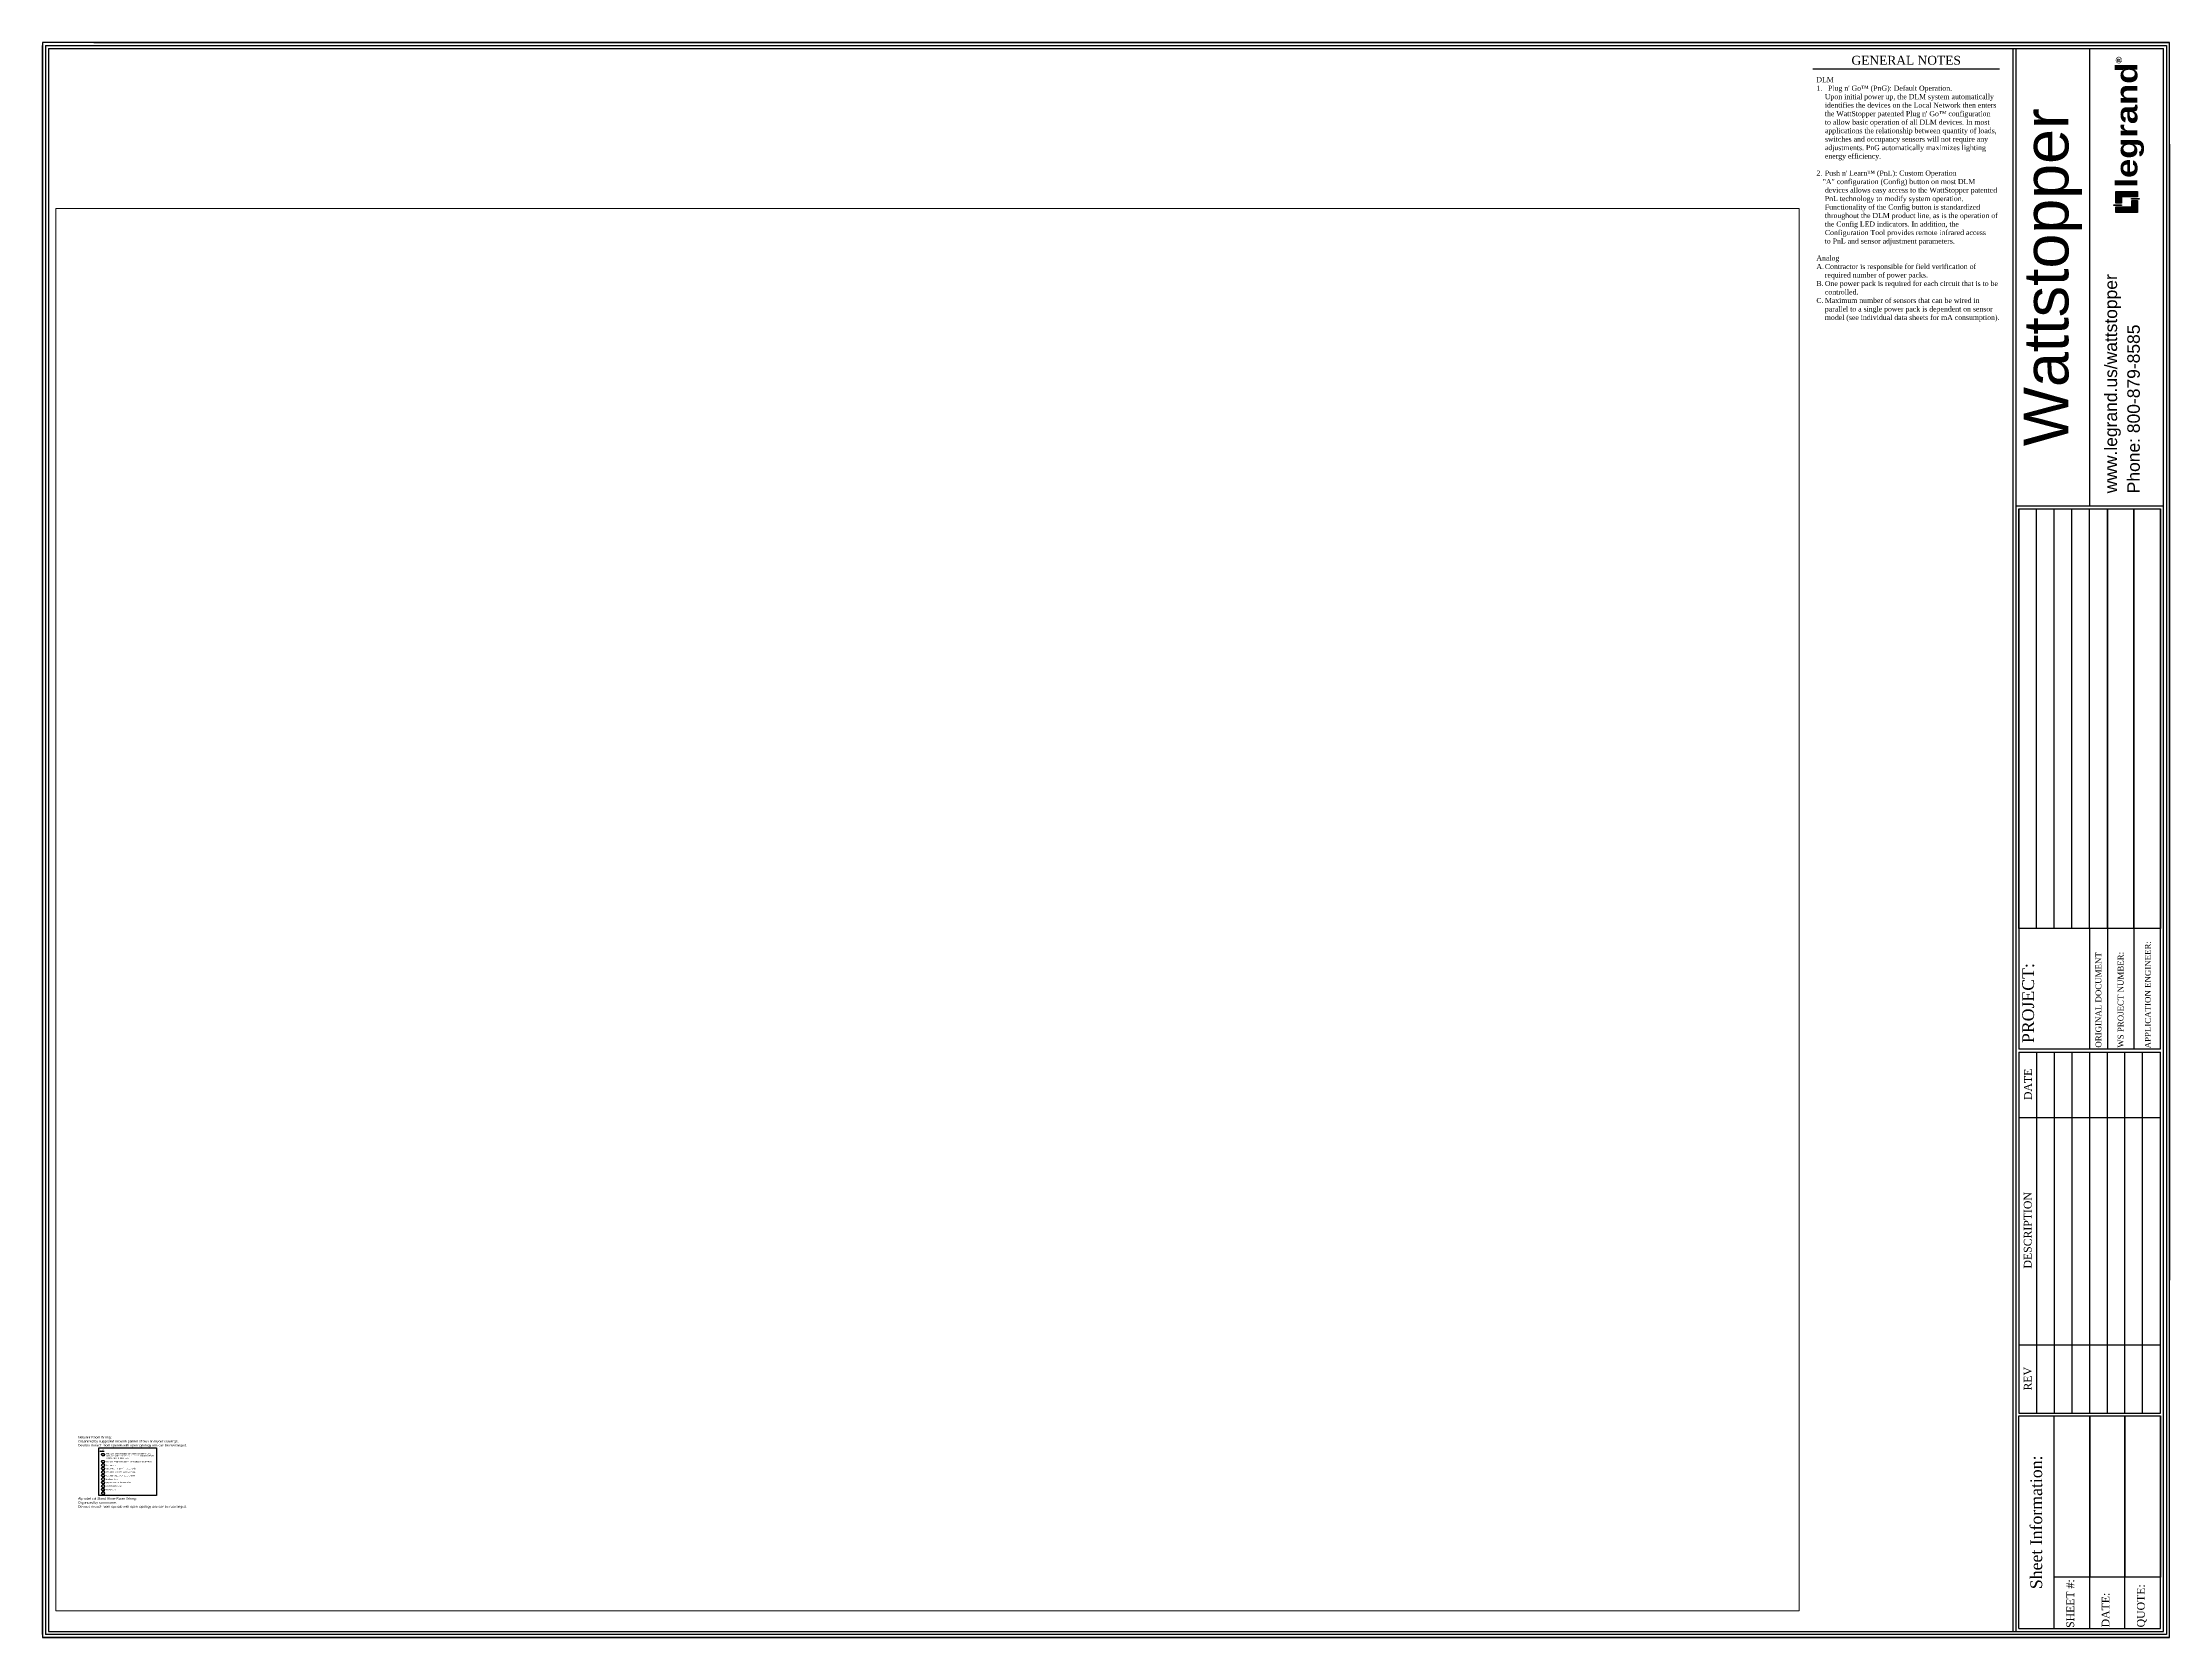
# Paper-space layout 'COMPANY 36 X 48' of a CAD drawing. Header units: inches. Extents: x -0.4 to 47.6, y 0 to 36.
# The model-space entities are those that its viewports show. They can reach past a viewport. Long polylines and large blocks are cut down to what shows.
import ezdxf
from ezdxf.enums import TextEntityAlignment as Align

# ---------------------------------------------------------------- set-up
doc = ezdxf.new("R2010")
doc.units = ezdxf.units.IN
doc.header["$MEASUREMENT"] = 0
doc.linetypes.add('HIDDEN', pattern=[0.375, 0.25, -0.125])
for name, color, linetype in [('_TW_DLM_Analog_Mix', 160, 'Continuous'), ('_WS_120_OHM', 160, 'Continuous'), ('_WS_18_AWG', 7, 'Continuous'), ('_WS_20_AWG', 7, 'Continuous'), ('_WS_3_18_AWG', 20, 'Continuous'), ('_WS_CONTROLLER_BUS', 10, 'Continuous'), ('_WS_ENCLOSURE_BUS', 114, 'Continuous'), ('_WS_MSTP', 160, 'HIDDEN'), ('_WS_RS232', 4, 'Continuous'), ('_WS_STATION_BUS', 200, 'Continuous'), ('_WS_WattStopper', 160, 'Continuous'), ('Riser-CAT5E', 3, 'Continuous')]:
    doc.layers.add(name, color=color, linetype=linetype)
doc.layers.add('_WS_Viewport', color=7, linetype='Continuous', plot=False)
doc.styles.add('Arial', font='arial.ttf', dxfattribs={"height": 0.1875})
doc.styles.add('Legrand', font='ariblk.ttf', dxfattribs={"height": 0.1875})
doc.styles.get("Standard").update_dxf_attribs({"font": 'arial.ttf'})
doc.styles.add('WS8th', font='complex.shx', dxfattribs={"height": 0.1875})
doc.styles.add('WSTB', font='times.ttf')

# ---------------------------------------------------------------- blocks, each defined once
blk = doc.blocks.new('*U251')
at = {"layer": '_WS_WattStopper'}
h = blk.add_hatch(color=256, dxfattribs=at)
h.dxf.hatch_style = 1
h.paths.add_polyline_path([(47.279, 32.166), (47.279, 32.432), (47.147, 32.432), (47.147, 32.288), (46.788, 32.288), (46.788, 32.166)])
h.paths.add_polyline_path([(47.145, 32.482), (47.145, 32.464), (47.319, 32.464), (47.319, 32.482)])
h.paths.add_polyline_path([(46.92, 32.321), (46.92, 32.339), (46.746, 32.339), (46.746, 32.321)])
h.paths.add_polyline_path([(46.918, 32.514), (47.277, 32.514), (47.277, 32.637), (46.786, 32.637), (46.786, 32.371), (46.918, 32.371)])
at = {"layer": '_TW_DLM_Analog_Mix', "const_width": 0.0301}
blk.add_lwpolyline([(39.95, 35.399), (44.166, 35.399)], dxfattribs=at)
at = {"layer": '_WS_WattStopper', "linetype": 'Continuous'}
for p, q in [((48, 36), (0, 36)), ((0, 36), (0, 0)), ((1.154, 36), (48, 36)), ((0, 0.066), (0, 35.934)), ((0.066, 35.934), (0.066, 0.066)), ((0.066, 35.934), (47.934, 35.934)), ((0.133, 35.867), (47.867, 35.867)), ((0.133, 35.867), (0.133, 0.133))]:
    blk.add_line(p, q, dxfattribs=at)
at = {"layer": '_WS_WattStopper'}
for p, q in [((48, 0), (48, 36)), ((44.466, 35.867), (44.466, 0.133)), ((44.532, 35.867), (44.532, 0.133)), ((46.2, 25.541), (46.2, 35.867)), ((47.867, 0.133), (47.867, 35.867)), ((47.934, 35.934), (47.934, 0.066)), ((48, 33.703), (48, 8.063)), ((44.532, 25.541), (47.867, 25.541)), ((44.598, 25.475), (47.801, 25.475)), ((44.598, 25.475), (44.598, 13.277)), ((44.998, 16.003), (44.998, 25.475)), ((45.398, 16.003), (45.398, 25.475)), ((45.798, 16.003), (45.798, 25.475)), ((46.198, 16.003), (46.198, 25.475)), ((47.801, 13.277), (47.801, 25.475)), ((46.198, 16.003), (46.198, 13.277)), ((46.598, 16.003), (46.598, 13.277)), ((47.199, 16.003), (47.199, 13.277)), ((47.801, 13.277), (44.598, 13.277)), ((44.598, 13.21), (47.801, 13.21)), ((44.598, 13.21), (44.598, 5.066)), ((45.005, 5.066), (45.005, 13.21)), ((45.403, 5.066), (45.403, 13.21)), ((45.802, 5.066), (45.802, 13.21)), ((46.2, 5.066), (46.2, 13.21)), ((46.598, 5.066), (46.598, 13.21)), ((46.996, 5.066), (46.996, 13.21)), ((47.394, 5.066), (47.394, 13.21)), ((47.801, 5.066), (47.801, 13.21)), ((44.598, 11.74), (47.801, 11.74)), ((44.598, 6.603), (47.801, 6.603)), ((44.598, 5.066), (47.801, 5.066)), ((44.598, 5), (47.801, 5)), ((44.598, 0.199), (44.598, 5)), ((45.395, 0.199), (45.395, 5)), ((45.395, 0.199), (45.395, 5)), ((46.2, 0.199), (46.2, 5)), ((46.2, 0.199), (46.2, 5)), ((46.996, 0.199), (46.996, 5)), ((47.801, 0.199), (47.801, 5)), ((47.801, 0.199), (47.801, 5)), ((0, 0), (48, 0)), ((47.934, 0.066), (0.066, 0.066)), ((0.133, 0.133), (47.867, 0.133)), ((44.598, 0.199), (47.801, 0.199)), ((48, 0), (0, 0))]:
    blk.add_line(p, q, dxfattribs=at)
for points in [[(46.92, 32.339), (46.92, 32.321), (46.746, 32.321), (46.746, 32.339)], [(46.918, 32.514), (46.918, 32.371), (46.786, 32.371), (46.786, 32.637), (47.277, 32.637), (47.277, 32.514)], [(47.147, 32.288), (47.147, 32.432), (47.279, 32.432), (47.279, 32.166), (46.788, 32.166), (46.788, 32.288)], [(47.145, 32.464), (47.145, 32.482), (47.319, 32.482), (47.319, 32.464)], [(44.598, 25.475), (46.598, 25.475), (46.598, 16.003), (44.598, 16.003)], [(46.598, 25.475), (47.199, 25.475), (47.199, 16.003), (46.598, 16.003)], [(47.199, 25.475), (47.801, 25.475), (47.801, 16.003), (47.199, 16.003)]]:
    blk.add_lwpolyline(points, close=True, dxfattribs=at)
for points in [[(46.2, 5), (46.2, 1.359), (45.395, 1.359), (45.395, 5)], [(46.996, 5), (46.996, 1.359), (46.2, 1.359), (46.2, 5)], [(47.801, 5), (47.801, 1.359), (46.996, 1.359), (46.996, 5)]]:
    blk.add_lwpolyline(points, dxfattribs=at)
at = {"insert": (13.845, 25.539), "char_height": 0.18, "attachment_point": 6}
blk.add_mtext('\\A1;', dxfattribs=at)
at = {"layer": '_TW_DLM_Analog_Mix', "style": 'WSTB'}
blk.add_text('GENERAL NOTES', height=0.20077, dxfattribs=at).set_placement((42.058, 35.499), align=Align.CENTER)
at = {"layer": '_TW_DLM_Analog_Mix', "linetype": 'Continuous', "insert": (40.032, 35.219), "char_height": 0.114984, "width": 4.04095, "attachment_point": 1, "style": 'WSTB'}
blk.add_mtext('DLM\\P1.   Plug n\' Go™ (PnG): Default Operation. \\P\\pl0.1912,t0.1912;Upon initial power up, the DLM system automatically identifies the devices on the Local Network then enters the WattStopper patented Plug n\' Go™ configuration to allow basic operation of all DLM devices. In most applications the relationship between quantity of loads, switches and occupancy sensors will not require any adjustments. PnG automatically maximizes lighting energy efficiency.\\P\\pl0;\\P\\pi-0.1912,l0.1912;2.^IPush n\' Learn™ (PnL): Custom Operation  \\P\\pi-0.0478;"A" configuration (Config) button on most DLM devices allows easy access to the WattStopper patented PnL technology to modify system operation. Functionality of the Config button is standardized throughout the DLM product line, as is the operation of the Config LED indicators. In addition, the Configuration Tool provides remote infrared access \\P to PnL and sensor adjustment parameters.\\P\\P\\pi0,l0,tz;Analog\\P\\pi-0.19119,l0.19119,t0.19119,0.28678;A.^IContractor is responsible for field verification of \\P\\pi0,t0.28678;required number of power packs.\\P\\pi-0.19119,t0.19119,0.28678;B.^IOne power pack is required for each circuit that is to be \\P\\pi0,t0.28678;controlled.\\P\\pi-0.19119,t0.19119,0.28678;C.^IMaximum number of sensors that can be wired in \\P\\pi0,t0.28678;parallel to a single power pack is dependent on sensor \\Pmodel (see individual data sheets for mA consumption).', dxfattribs=at)
at = {"layer": '_WS_WattStopper'}
for s, height, style, p in [('®', 0.133, 'Legrand', (46.923, 35.525)), ('ORIGINAL DOCUMENT', 0.1327, 'WSTB', (46.463, 13.313)), ('WS PROJECT NUMBER:', 0.1327, 'WSTB', (46.964, 13.313)), ('APPLICATION ENGINEER:', 0.13265, 'WSTB', (47.578, 13.297)), ('PROJECT:', 0.2654, 'WSTB', (44.943, 13.417)), ('DATE', 0.1756, 'WSTB', (44.894, 12.13)), ('DESCRIPTION', 0.17557, 'WSTB', (44.888, 8.328)), ('REV', 0.1756, 'WSTB', (44.888, 5.575)), ('SHEET #:', 0.1756, 'WSTB', (45.849, 0.216)), ('DATE:', 0.1756, 'WSTB', (46.645, 0.228)), ('QUOTE:', 0.1756, 'WSTB', (47.441, 0.228))]:
    blk.add_text(s, height=height, rotation=90, dxfattribs=dict(at, style=style)).set_placement(p)
at = {"layer": '_WS_WattStopper', "style": 'Legrand'}
blk.add_text('legrand', height=0.4881, rotation=90, dxfattribs=at).set_placement((47.032, 32.726), align=Align.MIDDLE_LEFT)
at = {"layer": '_WS_WattStopper', "rotation": 90}
for s, width, gutter_width, insert, char_height, attachment_point, style in [('\\A2;{\\fArial|b0|i0|c0|p34;\\H5.3333x;Wattstopper}', 0.68888, 0.938, (45.366, 30.704), 0.19, 5, 'Arial'), ('\\A2;{\\fArial|b0|i0|c0|p34;\\H5.3333x;www.legrand.us/wattstopper}', 6.42662, 0.938, (46.719, 25.826), 0.05284, 4, 'WS8th'), ('\\A2;{\\fArial|b0|i0|c0|p34;\\H5.3333x;Phone: 800-879-8585}', 6.42662, 0.938, (47.191, 25.826), 0.05284, 4, 'WS8th'), ('Sheet Information:', 3.65264, 1, (44.996, 2.599), 0.26542, 5, 'WSTB')]:
    blk.add_mtext_dynamic_manual_height_columns(s, width=width, gutter_width=gutter_width, heights=[0], dxfattribs=dict(at, insert=insert, char_height=char_height, attachment_point=attachment_point, style=style))
at = {"layer": '_WS_WattStopper', "style": 'WSTB'}
for tag, height, p in [('DOCUMENT', 0.199, (46.398, 20.831)), ('PROJECT1', 0.199, (44.798, 20.831)), ('PROJECT2', 0.199, (45.198, 20.831)), ('PROJECT3', 0.199, (45.598, 20.831)), ('PROJECT4', 0.199, (45.999, 20.831)), ('PRJB', 0.199, (46.899, 20.831)), ('NAME', 0.199, (47.5, 20.831)), ('REVISION_1', 0.126, (45.204, 12.475)), ('REVISION_2', 0.126, (45.602, 12.475)), ('REVISION_3', 0.126, (46.001, 12.475)), ('REVISION_4', 0.126, (46.399, 12.475)), ('REVISION_5', 0.126, (46.794, 12.475)), ('REVISION_6', 0.126, (47.195, 12.475)), ('REVISION_7', 0.126, (47.593, 12.475)), ('REVISION_1_DESC', 0.126, (45.204, 9.171)), ('REVISION_2_DESC', 0.126, (45.602, 9.171)), ('REVISION_3_DESC', 0.126, (46.001, 9.171)), ('REVISION_4_DESC', 0.126, (46.399, 9.171)), ('REVISION_5_DESC', 0.126, (46.797, 9.171)), ('REVISION_6_DESC', 0.126, (47.195, 9.171)), ('SHEET', 0.199, (45.793, 3.179)), ('DATE', 0.199, (46.598, 3.179)), ('QUOTE', 0.199, (47.394, 3.179))]:
    blk.add_attdef(tag, text='', height=height, rotation=90, dxfattribs=at).set_placement(p, align=Align.MIDDLE_CENTER)
blk = doc.blocks.new('_HEX_NOTE_X')
at = {"color": 0, "linetype": 'Continuous'}
for p, q in [((-0.3, 0), (-0.18, 0.24)), ((-0.18, -0.24), (-0.3, 0)), ((-0.18, 0.24), (0.18, 0.24)), ((0.18, 0.24), (0.3, 0)), ((0.3, 0), (0.18, -0.24)), ((0.18, -0.24), (-0.18, -0.24))]:
    blk.add_line(p, q, dxfattribs=at)
at = {"color": 0, "style": 'Arial'}
blk.add_text('X', height=0.24, dxfattribs=at).set_placement((0, 0), align=Align.MIDDLE_CENTER)
blk = doc.blocks.new('_HEX_NOTE_10')
at = {"color": 0, "linetype": 'Continuous'}
for p, q in [((-0.3, 0), (-0.18, 0.24)), ((-0.18, -0.24), (-0.3, 0)), ((-0.18, 0.24), (0.18, 0.24)), ((0.18, 0.24), (0.3, 0)), ((0.3, 0), (0.18, -0.24)), ((0.18, -0.24), (-0.18, -0.24))]:
    blk.add_line(p, q, dxfattribs=at)
at = {"color": 0, "style": 'Arial'}
blk.add_text('10', height=0.24, dxfattribs=at).set_placement((0, 0), align=Align.MIDDLE_CENTER)
blk = doc.blocks.new('_HEX_NOTE_2')
at = {"color": 0, "linetype": 'Continuous'}
for p, q in [((-0.3, 0), (-0.18, 0.24)), ((-0.18, -0.24), (-0.3, 0)), ((-0.18, 0.24), (0.18, 0.24)), ((0.18, 0.24), (0.3, 0)), ((0.3, 0), (0.18, -0.24)), ((0.18, -0.24), (-0.18, -0.24))]:
    blk.add_line(p, q, dxfattribs=at)
at = {"color": 0, "style": 'Arial'}
blk.add_text('2', height=0.24, dxfattribs=at).set_placement((0, 0), align=Align.MIDDLE_CENTER)
blk = doc.blocks.new('_HEX_NOTE_3')
at = {"color": 0, "linetype": 'Continuous'}
for p, q in [((-0.3, 0), (-0.18, 0.24)), ((-0.18, -0.24), (-0.3, 0)), ((-0.18, 0.24), (0.18, 0.24)), ((0.18, 0.24), (0.3, 0)), ((0.3, 0), (0.18, -0.24)), ((0.18, -0.24), (-0.18, -0.24))]:
    blk.add_line(p, q, dxfattribs=at)
at = {"color": 0, "style": 'Arial'}
blk.add_text('3', height=0.24, dxfattribs=at).set_placement((0, 0), align=Align.MIDDLE_CENTER)
blk = doc.blocks.new('_HEX_NOTE_4')
at = {"color": 0, "linetype": 'Continuous'}
for p, q in [((-0.3, 0), (-0.18, 0.24)), ((-0.18, -0.24), (-0.3, 0)), ((-0.18, 0.24), (0.18, 0.24)), ((0.18, 0.24), (0.3, 0)), ((0.3, 0), (0.18, -0.24)), ((0.18, -0.24), (-0.18, -0.24))]:
    blk.add_line(p, q, dxfattribs=at)
at = {"color": 0, "style": 'Arial'}
blk.add_text('4', height=0.24, dxfattribs=at).set_placement((0, 0), align=Align.MIDDLE_CENTER)
blk = doc.blocks.new('_HEX_NOTE_5')
at = {"color": 0, "linetype": 'Continuous'}
for p, q in [((-0.3, 0), (-0.18, 0.24)), ((-0.18, -0.24), (-0.3, 0)), ((-0.18, 0.24), (0.18, 0.24)), ((0.18, 0.24), (0.3, 0)), ((0.3, 0), (0.18, -0.24)), ((0.18, -0.24), (-0.18, -0.24))]:
    blk.add_line(p, q, dxfattribs=at)
at = {"color": 0, "style": 'Arial'}
blk.add_text('5', height=0.24, dxfattribs=at).set_placement((0, 0), align=Align.MIDDLE_CENTER)
blk = doc.blocks.new('_HEX_NOTE_6')
at = {"color": 0, "linetype": 'Continuous'}
for p, q in [((-0.3, 0), (-0.18, 0.24)), ((-0.18, -0.24), (-0.3, 0)), ((-0.18, 0.24), (0.18, 0.24)), ((0.18, 0.24), (0.3, 0)), ((0.3, 0), (0.18, -0.24)), ((0.18, -0.24), (-0.18, -0.24))]:
    blk.add_line(p, q, dxfattribs=at)
at = {"color": 0, "style": 'Arial'}
blk.add_text('6', height=0.24, dxfattribs=at).set_placement((0, 0), align=Align.MIDDLE_CENTER)
blk = doc.blocks.new('_HEX_NOTE_7')
at = {"color": 0, "linetype": 'Continuous'}
for p, q in [((-0.3, 0), (-0.18, 0.24)), ((-0.18, -0.24), (-0.3, 0)), ((-0.18, 0.24), (0.18, 0.24)), ((0.18, 0.24), (0.3, 0)), ((0.3, 0), (0.18, -0.24)), ((0.18, -0.24), (-0.18, -0.24))]:
    blk.add_line(p, q, dxfattribs=at)
at = {"color": 0, "style": 'Arial'}
blk.add_text('7', height=0.24, dxfattribs=at).set_placement((0, 0), align=Align.MIDDLE_CENTER)
blk = doc.blocks.new('_HEX_NOTE_8')
at = {"color": 0, "linetype": 'Continuous'}
for p, q in [((-0.3, 0), (-0.18, 0.24)), ((-0.18, -0.24), (-0.3, 0)), ((-0.18, 0.24), (0.18, 0.24)), ((0.18, 0.24), (0.3, 0)), ((0.3, 0), (0.18, -0.24)), ((0.18, -0.24), (-0.18, -0.24))]:
    blk.add_line(p, q, dxfattribs=at)
at = {"color": 0, "style": 'Arial'}
blk.add_text('8', height=0.24, dxfattribs=at).set_placement((0, 0), align=Align.MIDDLE_CENTER)
blk = doc.blocks.new('_HEX_NOTE_9')
at = {"color": 0, "linetype": 'Continuous'}
for p, q in [((-0.3, 0), (-0.18, 0.24)), ((-0.18, -0.24), (-0.3, 0)), ((-0.18, 0.24), (0.18, 0.24)), ((0.18, 0.24), (0.3, 0)), ((0.3, 0), (0.18, -0.24)), ((0.18, -0.24), (-0.18, -0.24))]:
    blk.add_line(p, q, dxfattribs=at)
at = {"color": 0, "style": 'Arial'}
blk.add_text('9', height=0.24, dxfattribs=at).set_placement((0, 0), align=Align.MIDDLE_CENTER)
blk = doc.blocks.new('_HEX_NOTE_1')
at = {"color": 0, "linetype": 'Continuous'}
for p, q in [((-0.3, 0), (-0.18, 0.24)), ((-0.18, -0.24), (-0.3, 0)), ((-0.18, 0.24), (0.18, 0.24)), ((0.18, 0.24), (0.3, 0)), ((0.3, 0), (0.18, -0.24)), ((0.18, -0.24), (-0.18, -0.24))]:
    blk.add_line(p, q, dxfattribs=at)
at = {"color": 0, "style": 'Arial'}
blk.add_text('1', height=0.24, dxfattribs=at).set_placement((0, 0), align=Align.MIDDLE_CENTER)

msp = doc.modelspace()

# ---------------------------------------------------------------- linework, layer by layer
msp.add_lwpolyline([(-18.04229, -2.23019), (-7.22464, -2.23019), (-7.22464, -11.20032), (-18.04229, -11.20032)], close=True)
at = {"layer": '_WS_120_OHM', "linetype": 'Continuous'}
for p, q in [((-17.56691, -4.8077), (-17.44691, -4.5677)), ((-17.44691, -5.0477), (-17.56691, -4.8077)), ((-17.44691, -4.5677), (-17.08691, -4.5677)), ((-17.08691, -5.0477), (-17.44691, -5.0477)), ((-17.08691, -4.5677), (-16.96691, -4.8077)), ((-16.96691, -4.8077), (-17.08691, -5.0477))]:
    msp.add_line(p, q, dxfattribs=at)
at = {"layer": 'Riser-CAT5E', "linetype": 'Continuous'}
for p, q in [((-17.56691, -5.46515), (-17.44691, -5.22515)), ((-17.44691, -5.70515), (-17.56691, -5.46515)), ((-17.44691, -5.22515), (-17.08691, -5.22515)), ((-17.08691, -5.70515), (-17.44691, -5.70515)), ((-17.08691, -5.22515), (-16.96691, -5.46515)), ((-16.96691, -5.46515), (-17.08691, -5.70515))]:
    msp.add_line(p, q, dxfattribs=at)

# ---------------------------------------------------------------- block references
msp.add_blockref('_HEX_NOTE_X', (-17.26691, -10.72472))
at = {"layer": '_WS_120_OHM'}
msp.add_blockref('_HEX_NOTE_2', (-17.26691, -4.8077), dxfattribs=at)
at = {"layer": '_WS_18_AWG'}
msp.add_blockref('_HEX_NOTE_4', (-17.26691, -6.12259), dxfattribs=at)
at = {"layer": '_WS_20_AWG'}
msp.add_blockref('_HEX_NOTE_5', (-17.26691, -6.78004), dxfattribs=at)
at = {"layer": '_WS_3_18_AWG'}
msp.add_blockref('_HEX_NOTE_9', (-17.26691, -9.40982), dxfattribs=at)
at = {"layer": '_WS_CONTROLLER_BUS'}
msp.add_blockref('_HEX_NOTE_6', (-17.26691, -7.43749), dxfattribs=at)
at = {"layer": '_WS_ENCLOSURE_BUS'}
msp.add_blockref('_HEX_NOTE_7', (-17.26691, -8.09493), dxfattribs=at)
at = {"layer": '_WS_MSTP'}
msp.add_blockref('_HEX_NOTE_1', (-17.26691, -3.48708), dxfattribs=at)
at = {"layer": '_WS_RS232'}
msp.add_blockref('_HEX_NOTE_10', (-17.26691, -10.06727), dxfattribs=at)
at = {"layer": '_WS_STATION_BUS'}
msp.add_blockref('_HEX_NOTE_8', (-17.26691, -8.75238), dxfattribs=at)
at = {"layer": 'Riser-CAT5E'}
msp.add_blockref('_HEX_NOTE_3', (-17.26691, -5.46515), dxfattribs=at)

# ---------------------------------------------------------------- texts
msp.add_text('%%UNote:', height=0.24).set_placement((-17.86691, -2.76708))
at = {"char_height": 0.449284, "attachment_point": 1}
for s, insert in [('Network Room Wiring:\\POrganized by suggested network pattern shown on layout drawings.\\PDevices in each room operate with open topology and can be rearranged.', (-21.95479, 0)), ('Alphabetical Stand Alone Room Wiring:\\POrganized by room name.\\PDevices in each room operate with open topology and can be rearranged.', (-21.95479, -11.51963))]:
    msp.add_mtext_dynamic_manual_height_columns(s, width=26.7906867, gutter_width=1, heights=[0], dxfattribs=dict(at, insert=insert))
at = {"layer": '_WS_120_OHM'}
msp.add_text('2', height=0.24, dxfattribs=at).set_placement((-17.26691, -4.9277), align=Align.CENTER)
at = {"layer": '_WS_120_OHM', "insert": (-16.66691, -4.82235), "char_height": 0.24, "width": 9.2357068, "attachment_point": 4}
msp.add_mtext('120 Ohm Resistor for end of line termination on MSTP run', dxfattribs=at)
at = {"layer": '_WS_20_AWG', "char_height": 0.24, "width": 9.2357068, "attachment_point": 4}
for s, insert in [('#18 AWG up to 1000 feet Class 2 wire', (-16.66691, -6.13724)), ('#20 AWG up to 250 feet Class 2 wire', (-16.66691, -6.79469))]:
    msp.add_mtext(s, dxfattribs=dict(at, insert=insert))
at = {"layer": '_WS_3_18_AWG', "insert": (-16.66691, -9.42448), "char_height": 0.24, "width": 9.2357068, "attachment_point": 4}
msp.add_mtext('(3) #18 AWG wires', dxfattribs=at)
at = {"layer": '_WS_CONTROLLER_BUS', "insert": (-16.66691, -7.45214), "char_height": 0.24, "width": 9.2357068, "attachment_point": 4}
msp.add_mtext('Controller Bus, or CAT5E wire or both', dxfattribs=at)
at = {"layer": '_WS_ENCLOSURE_BUS', "insert": (-16.66691, -8.10958), "char_height": 0.24, "width": 9.2357068, "attachment_point": 4}
msp.add_mtext('Enclosure Bus', dxfattribs=at)
at = {"layer": '_WS_MSTP', "insert": (-16.66691, -3.18708), "char_height": 0.24, "width": 9.2357068, "attachment_point": 1}
msp.add_mtext('The digital network bridges are connected together using LM-MSTP segment network wire. The segment network wire must be run in a linear fashion.', dxfattribs=at)
at = {"layer": '_WS_RS232', "insert": (-16.66691, -10.08192), "char_height": 0.24, "width": 9.2357068, "attachment_point": 4}
msp.add_mtext('RS232 wire', dxfattribs=at)
at = {"layer": '_WS_STATION_BUS', "insert": (-16.66691, -8.76703), "char_height": 0.24, "width": 9.2357068, "attachment_point": 4}
msp.add_mtext('(4) #16 AWG Station Bus wires', dxfattribs=at)
at = {"layer": 'Riser-CAT5E'}
msp.add_text('3', height=0.24, dxfattribs=at).set_placement((-17.26691, -5.58515), align=Align.CENTER)
at = {"layer": 'Riser-CAT5E', "insert": (-16.66691, -5.4798), "char_height": 0.24, "width": 9.2357068, "attachment_point": 4}
msp.add_mtext('CAT5E wire', dxfattribs=at)

psp = doc.layouts.new('COMPANY 36 X 48')

# ---------------------------------------------------------------- block references
at = {"layer": '_WS_WattStopper'}
psp.add_blockref('*U251', (-0.432, 0), dxfattribs=at)

# ---------------------------------------------------------------- viewports
at = {"layer": '_WS_Viewport'}
psp.add_viewport(center=(19.54, 16.428), size=(39.346, 31.64672), view_center_point=(137.8165, 99.04231), view_height=263.7719166, dxfattribs=at)

doc.saveas('drawing.dxf')
